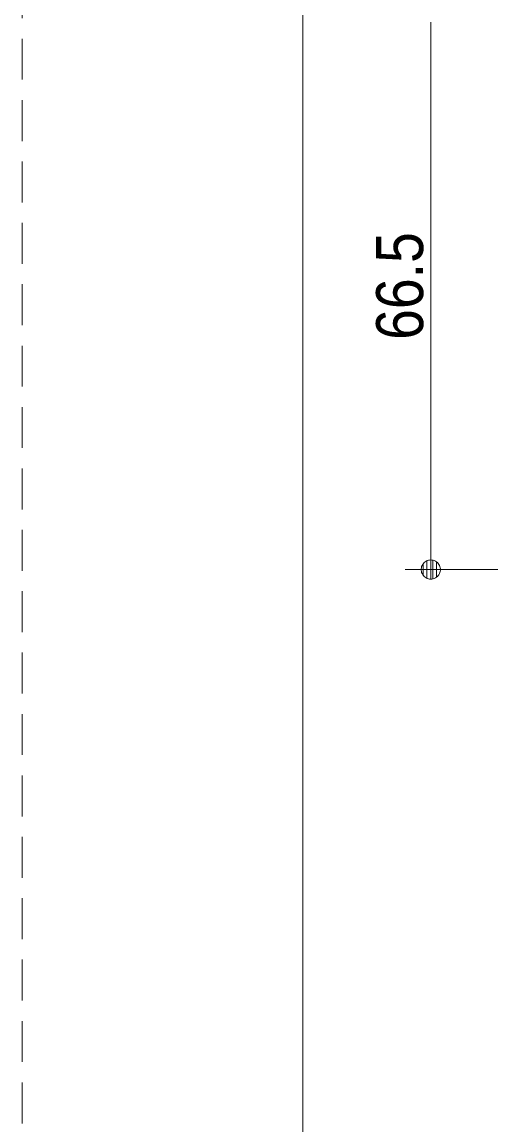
# Model space of a CAD drawing. Units: millimetres, scale not verified. Extents: x -4547 to 4547, y -2284 to 2284.
# Drawn here: x -2851 to -2576, y -455 to 192 of the extents above; entities that cross this region are included whole.
import ezdxf
from ezdxf.enums import TextEntityAlignment as Align

# ---------------------------------------------------------------- set-up
doc = ezdxf.new("R2010")
doc.units = ezdxf.units.MM
doc.header["$LTSCALE"] = 20
doc.linetypes.add('DASHED1', pattern=[1.8, 1.2, -0.6])
for name, color, linetype, lineweight in [('0-0_3一般', 7, 'Continuous', 9), ('0-2_2寸法-1', 7, 'Continuous', 9), ('0-3_0', 7, 'Continuous', 9)]:
    doc.layers.add(name, color=color, linetype=linetype, lineweight=lineweight)
doc.styles.add('ＭＳ Ｐゴシック', font='')
doc.styles.get('ＭＳ Ｐゴシック').set_extended_font_data('MS PGothic')

# ---------------------------------------------------------------- blocks, each defined once
blk = doc.blocks.new('_Dot')
at = {"layer": '0-3_0'}
for p, q in [((-10, 0), (-20, 0)), ((9.78, 2), (-9.78, 2)), ((7.99, 6), (-7.99, 6)), ((9.16, -3.98), (-9.16, -3.98)), ((6, -7.98), (-6, -7.98))]:
    blk.add_line(p, q, dxfattribs=at)
for points in [[(10, 0), (9.92, 1.25), (9.69, 2.49), (9.3, 3.68), (8.76, 4.82), (8.09, 5.88), (7.29, 6.85), (6.37, 7.71), (5.36, 8.44), (4.26, 9.05), (3.09, 9.51), (1.87, 9.82), (0.63, 9.98), (-0.63, 9.98), (-1.87, 9.82), (-3.09, 9.51), (-4.26, 9.05), (-5.36, 8.44), (-6.37, 7.71), (-7.29, 6.85), (-8.09, 5.88), (-8.76, 4.82), (-9.3, 3.68), (-9.69, 2.49), (-9.92, 1.25), (-10, 0), (0, 0)], [(-10, 0), (-9.92, -1.25), (-9.69, -2.49), (-9.3, -3.68), (-8.76, -4.82), (-8.09, -5.88), (-7.29, -6.85), (-6.37, -7.71), (-5.36, -8.44), (-4.26, -9.05), (-3.09, -9.51), (-1.87, -9.82), (-0.63, -9.98), (0.63, -9.98), (1.87, -9.82), (3.09, -9.51), (4.26, -9.05), (5.36, -8.44), (6.37, -7.71), (7.29, -6.85), (8.09, -5.88), (8.76, -4.82), (9.3, -3.68), (9.69, -2.49), (9.92, -1.25), (10, 0), (0, 0)]]:
    blk.add_lwpolyline(points, close=True, dxfattribs=at)

msp = doc.modelspace()

# ---------------------------------------------------------------- linework, layer by layer
at = {"layer": '0-0_3一般', "linetype": 'DASHED1'}
msp.add_line((-2850.62, 650), (-2850.62, -1800), dxfattribs=at)
at = {"layer": '0-2_2寸法-1'}
for p, q in [((-2685.85, 254.24), (-2685.85, -1634.74)), ((-2610.85, 191.74), (-2610.85, -118.02)), ((-2380.77, -129.27), (-2625.85, -129.27))]:
    msp.add_line(p, q, dxfattribs=at)

# ---------------------------------------------------------------- block references
at = {"layer": '0-2_2寸法-1', "xscale": 0.5627563, "yscale": 0.5627563, "rotation": 270}
msp.add_blockref('_Dot', (-2610.85, -129.27), dxfattribs=at)

# ---------------------------------------------------------------- texts
at = {"layer": '0-2_2寸法-1', "style": 'ＭＳ Ｐゴシック', "width": 0.9}
msp.add_text('66.5', height=27.57, rotation=90, dxfattribs=at).set_placement((-2607.06, 5.38), align=Align.BOTTOM_LEFT)

doc.saveas('drawing.dxf')
